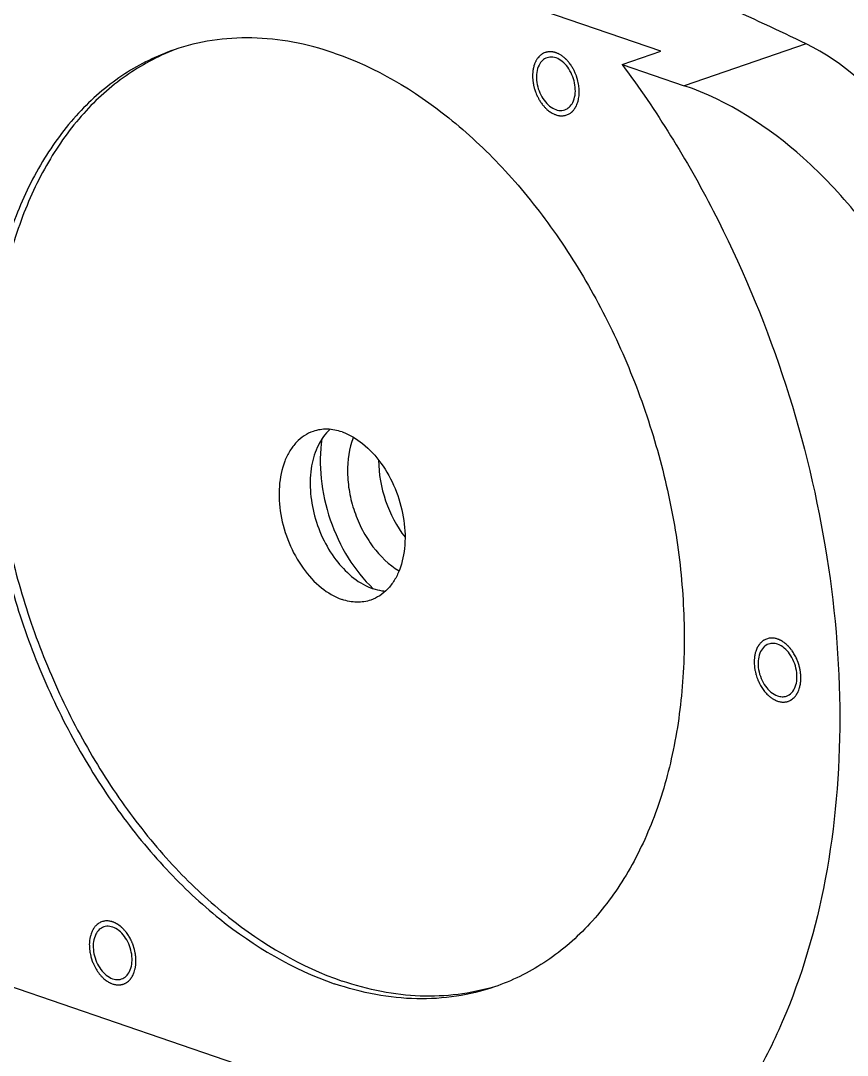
# Model space of a CAD drawing. Header units: millimetres. Extents: x 0 to 594, y 0 to 420.
# Drawn here: x 201.64 to 239.22, y 342.87 to 389.88 of the extents above; entities that cross this region are included whole.
import ezdxf

# ---------------------------------------------------------------- set-up
doc = ezdxf.new("R2010")
doc.units = ezdxf.units.MM
doc.header["$LTSCALE"] = 32.67
doc.layers.add('_AXIS', color=7, linetype='CONTINUOUS')
doc.layers.add('_ROUND', color=7, linetype='CONTINUOUS')

msp = doc.modelspace()

# ---------------------------------------------------------------- linework, layer by layer
at = {"layer": '_AXIS', "color": 7, "linetype": 'CONTINUOUS'}
for p, q in [((230.7424, 388.5018), (201.0439, 398.6593)), ((228.9746, 387.8972), (230.7424, 388.5018)), ((230.115, 336.0936), (201.0439, 346.0365))]:
    msp.add_line(p, q, dxfattribs=at)
at = {"layer": '_AXIS', "color": 9, "linetype": 'CONTINUOUS'}
msp.add_line((237.3494, 388.8267), (231.8031, 386.9298), dxfattribs=at)
at = {"layer": '_AXIS', "color": 2, "linetype": 'CONTINUOUS'}
for p, q in [((224.9868, 387.8829), (224.9809, 387.865)), ((225.0627, 388.0574), (225.0509, 388.035)), ((226.8762, 385.9747), (226.8821, 385.9859)), ((226.8821, 385.9859), (226.888, 385.9971)), ((226.888, 385.9971), (226.8993, 386.02)), ((225.877, 385.6435), (225.8867, 385.6391)), ((235.1567, 361.4493), (235.1502, 361.4381)), ((235.165, 361.4633), (235.1567, 361.4493)), ((236.9264, 359.2898), (236.9347, 359.3037)), ((236.9347, 359.3037), (236.9412, 359.315)), ((237.0319, 359.5204), (237.036, 359.5329)), ((235.8688, 359.0472), (235.8796, 359.0412)), ((206.7088, 347.98), (206.6913, 348.021))]:
    msp.add_line(p, q, dxfattribs=at)
at = {"layer": '_AXIS', "color": 7, "linetype": 'CONTINUOUS'}
for points, knots in [([(237.3494, 388.8267), (234.8355, 390.0482), (229.5099, 392.3958), (221.0215, 395.5405), (211.7751, 398.4262), (205.3282, 400.1163), (201.994, 400.919)], [0, 0, 0, 0, 0.223999, 0.4660506, 0.7251438, 1, 1, 1, 1]), ([(215.8932, 388.4122), (215.278, 388.6226), (214.0423, 388.9521), (212.1678, 389.1502), (210.3426, 389.0359), (209.1726, 388.7502), (208.6113, 388.5582)], [0, 0, 0, 0, 0.2631956, 0.5155001, 0.7598351, 1, 1, 1, 1]), ([(247.9902, 363.9985), (247.9902, 365.2806), (247.8562, 367.8861), (247.2989, 371.7728), (246.3918, 375.5848), (245.1534, 379.1725), (243.8418, 381.9191), (242.6351, 383.8827), (240.8894, 386.2882), (239.0371, 388.0066), (237.3494, 388.8267)], [0, 0, 0, 0, 0.136807, 0.2778691, 0.4184242, 0.5542757, 0.6821218, 0.7423291, 0.7997801, 1, 1, 1, 1]), ([(208.6113, 388.5582), (207.823, 388.2885), (206.2838, 387.5323), (204.2775, 385.8346), (202.6091, 383.6258), (201.3191, 380.975), (200.4352, 377.9563), (199.9768, 374.6511), (199.9541, 371.1478), (200.3665, 367.5406), (201.2025, 363.9269), (202.4391, 360.4046), (204.0431, 357.0691), (205.9703, 354.0116), (208.1723, 351.3128), (211.2789, 348.3966), (214.0073, 346.771), (215.8932, 346.126)], [0, 0, 0, 0, 0.0481258, 0.0978623, 0.1505081, 0.2068723, 0.267247, 0.3314704, 0.3990183, 0.4690979, 0.5407332, 0.6128429, 0.6843149, 0.7540789, 0.8211806, 0.8848619, 1, 1, 1, 1]), ([(208.6142, 388.5517), (207.8417, 388.2546), (206.3386, 387.4468), (204.3942, 385.6933), (202.7869, 383.4466), (201.5547, 380.7745), (200.7233, 377.7497), (200.3111, 374.4521), (200.3269, 370.9685), (200.7694, 367.3907), (201.6263, 363.8137), (202.8746, 360.3327), (204.4814, 357.0402), (206.4033, 354.0246), (208.5928, 351.3641), (211.6769, 348.4885), (214.3795, 346.8856), (216.2467, 346.247)], [0, 0, 0, 0, 0.0481569, 0.0981108, 0.151075, 0.2077768, 0.2684459, 0.332881, 0.400539, 0.4706242, 0.5421698, 0.6141126, 0.6853639, 0.7548794, 0.8217312, 0.8851845, 1, 1, 1, 1]), ([(215.8932, 388.4122), (217.779, 387.7672), (220.5074, 386.1417), (223.614, 383.2254), (225.816, 380.5266), (227.7432, 377.4691), (229.3472, 374.1337), (230.5838, 370.6114), (231.4198, 366.9976), (231.8322, 363.3904), (231.8095, 359.8872), (231.3512, 356.5819), (230.4672, 353.5633), (229.1773, 350.9125), (227.5089, 348.7036), (225.5025, 347.006), (223.9633, 346.2497), (223.175, 345.9801)], [0, 0, 0, 0, 0.1151381, 0.1788194, 0.2459211, 0.3156851, 0.3871571, 0.4592668, 0.5309021, 0.6009817, 0.6685296, 0.732753, 0.7931277, 0.8494919, 0.9021377, 0.9518742, 1, 1, 1, 1]), ([(225.204, 387.8652), (225.0983, 387.6581), (225.0563, 387.2716), (225.1568, 386.7848), (225.3139, 386.4232), (225.535, 386.1191), (225.8009, 385.9002), (226.0912, 385.7892), (226.2888, 385.8042), (226.3739, 385.8333)], [0, 0, 0, 0, 0.2507735, 0.3930337, 0.5361899, 0.6722828, 0.7951859, 0.9029252, 1, 1, 1, 1]), ([(225.5649, 388.1988), (225.4893, 388.173), (225.3423, 388.0822), (225.2435, 387.9428), (225.204, 387.8652)], [0, 0, 0, 0, 0.4784537, 1, 1, 1, 1]), ([(226.7349, 386.167), (226.8405, 386.374), (226.8826, 386.7605), (226.7821, 387.2473), (226.6249, 387.6089), (226.4039, 387.913), (226.1379, 388.1319), (225.8477, 388.2429), (225.6501, 388.2279), (225.5649, 388.1988)], [0, 0, 0, 0, 0.2507735, 0.3930337, 0.5361899, 0.6722828, 0.7951859, 0.9029252, 1, 1, 1, 1]), ([(228.9746, 387.8972), (230.5398, 385.8019), (233.3467, 381.2662), (236.4543, 373.8712), (238.4039, 366.0998), (239.0919, 358.352), (238.4807, 351.0246), (236.8615, 345.4394), (234.9172, 341.5781), (233.2096, 339.0811), (231.2413, 336.952), (229.7495, 335.7817), (228.9746, 335.2744)], [0, 0, 0, 0, 0.1358803, 0.2756598, 0.4152278, 0.5505003, 0.6779599, 0.7952393, 0.8499066, 0.9020142, 0.9518815, 1, 1, 1, 1]), ([(226.3739, 385.8333), (226.4495, 385.8592), (226.5966, 385.9499), (226.6953, 386.0894), (226.7349, 386.167)], [0, 0, 0, 0, 0.4784537, 1, 1, 1, 1]), ([(214.9357, 371.222), (214.7938, 371.1734), (214.5168, 371.0372), (214.1557, 370.7316), (213.8554, 370.334), (213.5359, 369.677), (213.3402, 368.6889), (213.4187, 367.4182), (213.7894, 366.146), (214.4158, 365.002), (215.2342, 364.1016), (215.9072, 363.7004), (216.2467, 363.5843)], [0, 0, 0, 0, 0.0481915, 0.0979968, 0.1507145, 0.2071556, 0.3315821, 0.4691413, 0.6128567, 0.7540467, 0.8847006, 1, 1, 1, 1]), ([(215.6939, 371.3124), (215.4767, 371.1139), (215.1049, 370.5879), (214.8148, 369.6218), (214.7675, 368.5163), (214.9637, 367.3611), (215.3884, 366.2473), (216.1624, 365.0124), (217.027, 364.2848), (217.6609, 364.068)], [0, 0, 0, 0, 0.1032944, 0.2201111, 0.3498729, 0.4882338, 0.6288335, 0.7648347, 1, 1, 1, 1]), ([(216.2467, 371.1958), (216.0304, 371.2698), (215.5879, 371.3576), (215.1388, 371.2915), (214.9357, 371.222)], [0, 0, 0, 0, 0.515724, 1, 1, 1, 1]), ([(216.2467, 371.1958), (216.5862, 371.0797), (217.2593, 370.6784), (218.0776, 369.778), (218.704, 368.634), (219.0748, 367.3619), (219.1533, 366.0912), (218.9575, 365.1031), (218.638, 364.4461), (218.3377, 364.0485), (217.9767, 363.7428), (217.6996, 363.6067), (217.5577, 363.5581)], [0, 0, 0, 0, 0.1152994, 0.2459533, 0.3871433, 0.5308587, 0.6684179, 0.7928444, 0.8492855, 0.9020032, 0.9518085, 1, 1, 1, 1]), ([(216.7631, 370.9517), (216.5635, 370.4517), (216.4446, 369.5958), (216.5603, 368.4584), (216.7906, 367.5737), (217.1509, 366.7336), (217.7566, 365.7643), (218.375, 365.1611), (218.8393, 364.8888)], [0, 0, 0, 0, 0.235695, 0.3659745, 0.5000589, 0.6341336, 0.7643865, 1, 1, 1, 1]), ([(215.3341, 370.8838), (215.2413, 370.2898), (215.2295, 369.0331), (215.6456, 367.1852), (216.4481, 365.4693), (217.2269, 364.483), (217.6639, 364.07)], [0, 0, 0, 0, 0.2423057, 0.4999886, 0.7576755, 1, 1, 1, 1]), ([(217.9084, 369.9122), (217.9091, 369.2868), (218.1366, 368.0323), (218.7264, 366.902), (219.1096, 366.4078)], [0, 0, 0, 0, 0.5000638, 1, 1, 1, 1]), ([(218.212, 363.9506), (218.1663, 363.9544), (217.9794, 363.976), (217.7955, 364.022), (217.6609, 364.068)], [0, 0, 0, 0, 0.2439564, 1, 1, 1, 1]), ([(217.5577, 363.5581), (217.3547, 363.4886), (216.9056, 363.4225), (216.463, 363.5103), (216.2467, 363.5843)], [0, 0, 0, 0, 0.484276, 1, 1, 1, 1]), ([(235.6414, 361.5594), (235.553, 361.5292), (235.3813, 361.4133), (235.2189, 361.1319), (235.1487, 360.778), (235.1726, 360.3856), (235.2878, 359.9922), (235.5299, 359.5471), (235.8247, 359.2775), (236.0457, 359.2019)], [0, 0, 0, 0, 0.0976645, 0.2067395, 0.3316626, 0.4697808, 0.6140844, 0.7558608, 1, 1, 1, 1]), ([(236.0457, 361.5512), (235.979, 361.574), (235.8426, 361.601), (235.7041, 361.5808), (235.6414, 361.5594)], [0, 0, 0, 0, 0.5155637, 1, 1, 1, 1]), ([(236.45, 359.1937), (236.5384, 359.2239), (236.7101, 359.3397), (236.8725, 359.6212), (236.9427, 359.9751), (236.9188, 360.3675), (236.8036, 360.7609), (236.5615, 361.206), (236.2667, 361.4756), (236.0457, 361.5512)], [0, 0, 0, 0, 0.0976645, 0.2067395, 0.3316626, 0.4697808, 0.6140844, 0.7558608, 1, 1, 1, 1]), ([(236.0457, 359.2019), (236.1124, 359.1791), (236.2488, 359.1521), (236.3873, 359.1723), (236.45, 359.1937)], [0, 0, 0, 0, 0.5155637, 1, 1, 1, 1]), ([(205.0514, 348.3713), (204.9458, 348.1643), (204.9038, 347.7777), (205.0042, 347.291), (205.1614, 346.9293), (205.3824, 346.6253), (205.6484, 346.4063), (205.9387, 346.2953), (206.1363, 346.3103), (206.2214, 346.3394)], [0, 0, 0, 0, 0.2507735, 0.3930337, 0.5361899, 0.6722828, 0.7951859, 0.9029252, 1, 1, 1, 1]), ([(205.4124, 348.7049), (205.3368, 348.6791), (205.1898, 348.5883), (205.091, 348.4489), (205.0514, 348.3713)], [0, 0, 0, 0, 0.4784537, 1, 1, 1, 1]), ([(206.5824, 346.6731), (206.688, 346.8801), (206.73, 347.2666), (206.6295, 347.7534), (206.4724, 348.115), (206.2513, 348.4191), (205.9854, 348.638), (205.6951, 348.749), (205.4975, 348.734), (205.4124, 348.7049)], [0, 0, 0, 0, 0.2507735, 0.3930337, 0.5361899, 0.6722828, 0.7951859, 0.9029252, 1, 1, 1, 1]), ([(206.2214, 346.3394), (206.297, 346.3653), (206.444, 346.456), (206.5428, 346.5955), (206.5824, 346.6731)], [0, 0, 0, 0, 0.4784537, 1, 1, 1, 1]), ([(223.175, 345.9801), (222.6137, 345.788), (221.4437, 345.5023), (219.6185, 345.388), (217.744, 345.5861), (216.5083, 345.9156), (215.8932, 346.126)], [0, 0, 0, 0, 0.2401649, 0.4844999, 0.7368044, 1, 1, 1, 1]), ([(223.1731, 345.9868), (222.6337, 345.8246), (221.5146, 345.59), (219.7793, 345.5203), (218.0019, 345.7305), (216.8303, 346.0474), (216.2467, 346.247)], [0, 0, 0, 0, 0.2400549, 0.4846451, 0.7371185, 1, 1, 1, 1])]:
    msp.add_open_spline(points, degree=3, knots=knots, dxfattribs=at)
at = {"layer": '_AXIS', "color": 2, "linetype": 'CONTINUOUS'}
for points, knots in [([(225.3237, 388.3552), (225.3063, 388.3429), (225.2823, 388.3259), (225.2439, 388.2927), (225.228, 388.2775), (225.2194, 388.2693)], [0, 0, 0, 0, 0.5, 0.75, 1, 1, 1, 1]), ([(225.6067, 388.4647), (225.5859, 388.4614), (225.5573, 388.4567), (225.5102, 388.444), (225.4904, 388.4374), (225.4797, 388.4338)], [0, 0, 0, 0, 0.5, 0.75, 1, 1, 1, 1]), ([(225.9232, 388.4401), (225.9213, 388.4406), (225.9178, 388.4416), (225.9105, 388.4436), (225.9085, 388.4441), (225.8965, 388.4473), (225.8901, 388.4488), (225.8867, 388.4496)], [0, 0, 0, 0, 0.25, 0.375, 0.5, 0.75, 1, 1, 1, 1]), ([(226.1148, 388.3626), (226.1112, 388.3645), (226.1058, 388.3673), (226.098, 388.3712), (226.0852, 388.3776), (226.08, 388.3801), (226.0681, 388.3857), (226.0619, 388.3886)], [0, 0, 0, 0, 0.25, 0.375, 0.5, 0.75, 1, 1, 1, 1]), ([(224.9986, 387.9158), (224.9979, 387.9138), (224.9968, 387.911), (224.9952, 387.9065), (224.9915, 387.8965), (224.9912, 387.8956), (224.9884, 387.8873), (224.9868, 387.8829)], [0, 0, 0, 0, 0.25, 0.375, 0.5, 0.75, 1, 1, 1, 1]), ([(226.4592, 388.0988), (226.4443, 388.1138), (226.4221, 388.1362), (226.3912, 388.165), (226.3555, 388.1974), (226.32, 388.2268), (226.2844, 388.2541), (226.2662, 388.2678)], [0, 0, 0, 0, 0.25, 0.375, 0.5, 0.75, 1, 1, 1, 1]), ([(226.7669, 387.6727), (226.7519, 387.6996), (226.7289, 387.7407), (226.6942, 387.7972), (226.6712, 387.8335), (226.642, 387.8758), (226.6074, 387.9244), (226.5784, 387.9614), (226.5587, 387.9865)], [0, 0, 0, 0, 0.25, 0.375, 0.5, 0.625, 0.75, 1, 1, 1, 1]), ([(224.9291, 387.6468), (224.9288, 387.6446), (224.928, 387.6397), (224.9257, 387.6236), (224.9253, 387.6211), (224.9241, 387.6127), (224.923, 387.6044), (224.9223, 387.5987)], [0, 0, 0, 0, 0.25, 0.5, 0.625, 0.75, 1, 1, 1, 1]), ([(224.909, 387.348), (224.9095, 387.3306), (224.9105, 387.2949), (224.9125, 387.2548), (224.916, 387.2123), (224.9192, 387.1768), (224.9226, 387.1482), (224.9249, 387.1286)], [0, 0, 0, 0, 0.25, 0.5, 0.625, 0.75, 1, 1, 1, 1]), ([(224.9249, 387.1286), (224.9269, 387.1133), (224.9313, 387.0819), (224.9366, 387.0476), (224.9434, 387.0097), (224.9493, 386.9788), (224.9544, 386.9547), (224.9579, 386.9382)], [0, 0, 0, 0, 0.25, 0.5, 0.625, 0.75, 1, 1, 1, 1]), ([(226.952, 387.2108), (226.9492, 387.2208), (226.945, 387.2358), (226.9389, 387.2563), (226.9325, 387.2775), (226.9285, 387.29), (226.9206, 387.3146), (226.9144, 387.333), (226.9102, 387.3451)], [0, 0, 0, 0, 0.25, 0.375, 0.5, 0.625, 0.75, 1, 1, 1, 1]), ([(226.8993, 386.02), (226.9136, 386.0524), (226.942, 386.1177), (226.9738, 386.2146), (226.9908, 386.287), (227.0071, 386.3664), (227.0155, 386.43), (227.021, 386.4724)], [0, 0, 0, 0, 0.25, 0.5, 0.625, 0.75, 1, 1, 1, 1]), ([(225.172, 386.3594), (225.1806, 386.3437), (225.1986, 386.3113), (225.2192, 386.2759), (225.2418, 386.2394), (225.2609, 386.2093), (225.2768, 386.1856), (225.2877, 386.1695)], [0, 0, 0, 0, 0.25, 0.5, 0.625, 0.75, 1, 1, 1, 1]), ([(226.66, 385.71), (226.6642, 385.7134), (226.671, 385.719), (226.6821, 385.7283), (226.689, 385.7343), (226.7045, 385.7484), (226.7143, 385.7579), (226.7194, 385.7629)], [0, 0, 0, 0, 0.25, 0.375, 0.5, 0.75, 1, 1, 1, 1]), ([(236.5696, 361.4229), (236.5664, 361.4265), (236.5609, 361.4324), (236.5512, 361.4428), (236.5462, 361.4481), (236.5315, 361.4634), (236.5223, 361.4728), (236.5173, 361.4778)], [0, 0, 0, 0, 0.25, 0.375, 0.5, 0.75, 1, 1, 1, 1]), ([(236.6327, 361.3498), (236.628, 361.3555), (236.6181, 361.3674), (236.6087, 361.3787), (236.5946, 361.3949), (236.585, 361.4058), (236.576, 361.4158), (236.5696, 361.4229)], [0, 0, 0, 0, 0.25, 0.5, 0.625, 0.75, 1, 1, 1, 1]), ([(234.9853, 360.7097), (234.9867, 360.6699), (234.989, 360.6103), (234.9966, 360.5292), (235.0042, 360.4623), (235.0139, 360.4037), (235.0296, 360.3178), (235.0451, 360.2532), (235.0554, 360.2103)], [0, 0, 0, 0, 0.25, 0.375, 0.5, 0.625, 0.75, 1, 1, 1, 1]), ([(236.9347, 360.8412), (236.9337, 360.8436), (236.9323, 360.847), (236.93, 360.8524), (236.9249, 360.8643), (236.9245, 360.8653), (236.9201, 360.8754), (236.9177, 360.8807)], [0, 0, 0, 0, 0.25, 0.375, 0.5, 0.75, 1, 1, 1, 1]), ([(237.0474, 360.4975), (237.0468, 360.5), (237.0459, 360.5037), (237.0445, 360.5092), (237.042, 360.5192), (237.0417, 360.5206), (237.0392, 360.5302), (237.0373, 360.5378), (237.036, 360.5428)], [0, 0, 0, 0, 0.25, 0.375, 0.5, 0.625, 0.75, 1, 1, 1, 1]), ([(237.036, 359.5329), (237.0501, 359.584), (237.0711, 359.6608), (237.0894, 359.7705), (237.1011, 359.8599), (237.1048, 359.9448), (237.1066, 360.0667), (237.0997, 360.1609), (237.095, 360.2236)], [0, 0, 0, 0, 0.25, 0.375, 0.5, 0.625, 0.75, 1, 1, 1, 1]), ([(235.1567, 359.9119), (235.1577, 359.9095), (235.1591, 359.9061), (235.1614, 359.9007), (235.1665, 359.8887), (235.1669, 359.8878), (235.1713, 359.8777), (235.1737, 359.8724)], [0, 0, 0, 0, 0.25, 0.375, 0.5, 0.75, 1, 1, 1, 1]), ([(235.1737, 359.8724), (235.2392, 359.737), (235.3451, 359.5365), (235.5048, 359.3485), (235.6, 359.2495), (235.6509, 359.2048), (235.676, 359.1819)], [0, 0, 0, 0, 0.5, 0.75, 0.875, 1, 1, 1, 1]), ([(205.9623, 348.8687), (205.9586, 348.8706), (205.9533, 348.8734), (205.9455, 348.8773), (205.9326, 348.8837), (205.9275, 348.8862), (205.9156, 348.8918), (205.9093, 348.8947)], [0, 0, 0, 0, 0.25, 0.375, 0.5, 0.75, 1, 1, 1, 1]), ([(206.3868, 348.5161), (206.3581, 348.5485), (206.2999, 348.6135), (206.1697, 348.7378), (206.0717, 348.8033), (206.0011, 348.8473)], [0, 0, 0, 0, 0.25, 0.5, 1, 1, 1, 1]), ([(204.8343, 348.389), (204.824, 348.3518), (204.8079, 348.2964), (204.7888, 348.2207), (204.7711, 348.0998), (204.7525, 347.9784), (204.7587, 347.8472), (204.7602, 347.7822), (204.7634, 347.7167), (204.7729, 347.65), (204.7792, 347.584), (204.7963, 347.494), (204.8109, 347.4261), (204.8202, 347.381)], [0, 0, 0, 0, 0.125, 0.1875, 0.25, 0.5, 0.5625, 0.625, 0.6875, 0.75, 0.8125, 0.875, 1, 1, 1, 1]), ([(205.0044, 348.7061), (204.995, 348.6941), (204.976, 348.6692), (204.9554, 348.6398), (204.9357, 348.6079), (204.9194, 348.5806), (204.9069, 348.5572), (204.8983, 348.5411)], [0, 0, 0, 0, 0.25, 0.5, 0.625, 0.75, 1, 1, 1, 1]), ([(206.7782, 347.7891), (206.7734, 347.804), (206.7662, 347.8263), (206.7559, 347.8565), (206.7459, 347.8848), (206.7386, 347.9045), (206.7257, 347.9384), (206.7155, 347.9634), (206.7088, 347.98)], [0, 0, 0, 0, 0.25, 0.375, 0.5, 0.625, 0.75, 1, 1, 1, 1]), ([(206.7995, 347.7169), (206.7981, 347.7219), (206.796, 347.7292), (206.793, 347.7399), (206.7879, 347.7574), (206.7857, 347.7645), (206.7808, 347.7806), (206.7782, 347.7891)], [0, 0, 0, 0, 0.25, 0.375, 0.5, 0.75, 1, 1, 1, 1]), ([(206.7995, 346.6553), (206.81, 346.6937), (206.8264, 346.7506), (206.8462, 346.8288), (206.8546, 346.8938), (206.8662, 346.9562), (206.8711, 347.0224), (206.8735, 347.0897), (206.8795, 347.1558), (206.8737, 347.2258), (206.8715, 347.2947), (206.8669, 347.3642), (206.8554, 347.4347), (206.8474, 347.5049), (206.8272, 347.5991), (206.8103, 347.6698), (206.7995, 347.7169)], [0, 0, 0, 0, 0.125, 0.1875, 0.25, 0.3125, 0.375, 0.4375, 0.5, 0.5625, 0.625, 0.6875, 0.75, 0.8125, 0.875, 1, 1, 1, 1]), ([(204.8202, 347.381), (204.8241, 347.3658), (204.8323, 347.3346), (204.8418, 347.3005), (204.8532, 347.2631), (204.8627, 347.2328), (204.8706, 347.2092), (204.8761, 347.1931)], [0, 0, 0, 0, 0.25, 0.5, 0.625, 0.75, 1, 1, 1, 1]), ([(205.7341, 346.1452), (205.7702, 346.1324), (205.8243, 346.1123), (205.8964, 346.0891), (205.9499, 346.0824), (206.0039, 346.0705), (206.0565, 346.069), (206.1084, 346.0713), (206.1616, 346.0682), (206.2105, 346.0829), (206.2608, 346.0922), (206.31, 346.1053), (206.3557, 346.1286), (206.4031, 346.1465), (206.4616, 346.1853), (206.5046, 346.2172), (206.5335, 346.2379)], [0, 0, 0, 0, 0.125, 0.1875, 0.25, 0.3125, 0.375, 0.4375, 0.5, 0.5625, 0.625, 0.6875, 0.75, 0.8125, 0.875, 1, 1, 1, 1]), ([(206.6541, 346.3704), (206.6563, 346.3735), (206.6596, 346.378), (206.6644, 346.3848), (206.6721, 346.3959), (206.6752, 346.4004), (206.6821, 346.411), (206.6857, 346.4165)], [0, 0, 0, 0, 0.25, 0.375, 0.5, 0.75, 1, 1, 1, 1])]:
    msp.add_open_spline(points, degree=3, knots=knots, dxfattribs=at)
for points in [[(225.4797, 388.4338), (225.4536, 388.4241), (225.4033, 388.4044), (225.3505, 388.3724), (225.3237, 388.3552)], [(225.824, 388.462), (225.7875, 388.4669), (225.7144, 388.475), (225.6438, 388.4689), (225.6067, 388.4647)], [(225.854, 388.4567), (225.8521, 388.4571), (225.85, 388.4575), (225.8376, 388.4598), (225.8351, 388.4602), (225.828, 388.4614), (225.824, 388.462)], [(225.8867, 388.4496), (225.8793, 388.4514), (225.8677, 388.4539), (225.854, 388.4567)], [(226.0157, 388.4084), (226.0009, 388.4142), (225.9713, 388.4255), (225.9417, 388.4346), (225.9232, 388.4401)], [(226.0619, 388.3886), (226.0471, 388.3953), (226.0342, 388.4009), (226.0157, 388.4084)], [(226.1764, 388.3277), (226.1618, 388.3365), (226.1358, 388.3514), (226.1148, 388.3626)], [(226.2662, 388.2678), (226.252, 388.278), (226.2234, 388.2983), (226.1945, 388.3165), (226.1764, 388.3277)], [(224.9809, 387.865), (224.9756, 387.8485), (224.9711, 387.8339), (224.9651, 387.8127)], [(225.0509, 388.035), (225.0418, 388.0167), (225.0246, 387.9818), (225.0066, 387.9366), (224.9986, 387.9158)], [(225.0875, 388.1008), (225.0793, 388.0872), (225.0723, 388.0751), (225.0627, 388.0574)], [(225.1569, 388.2), (225.1451, 388.185), (225.1229, 388.1564), (225.0985, 388.1184), (225.0875, 388.1008)], [(225.2194, 388.2693), (225.1986, 388.2484), (225.181, 388.2292), (225.1569, 388.2)], [(226.5587, 387.9865), (226.5432, 388.0053), (226.5137, 388.0408), (226.4763, 388.0808), (226.4592, 388.0988)], [(224.911, 387.4702), (224.9102, 387.4509), (224.9087, 387.4121), (224.9088, 387.3727), (224.909, 387.348)], [(224.9223, 387.5987), (224.9201, 387.5801), (224.9152, 387.5379), (224.9124, 387.4947), (224.911, 387.4702)], [(224.9511, 387.7588), (224.9471, 387.7412), (224.9392, 387.706), (224.9329, 387.6696), (224.9291, 387.6468)], [(224.9651, 387.8127), (224.9603, 387.7956), (224.9564, 387.7806), (224.9511, 387.7588)], [(226.7966, 387.6154), (226.7873, 387.6339), (226.779, 387.65), (226.7669, 387.6727)], [(226.864, 387.4675), (226.8539, 387.4915), (226.8346, 387.5372), (226.8086, 387.591), (226.7966, 387.6154)], [(226.9102, 387.3451), (226.9033, 387.3649), (226.8893, 387.4044), (226.8738, 387.4432), (226.864, 387.4675)], [(224.9579, 386.9382), (224.9613, 386.923), (224.9705, 386.8824), (224.9812, 386.842), (224.9868, 386.8213)], [(227.0097, 386.9353), (226.9957, 387.0266), (226.977, 387.1164), (226.952, 387.2108)], [(227.0177, 386.8719), (227.0154, 386.8922), (227.0132, 386.9099), (227.0097, 386.9353)], [(224.9868, 386.8213), (224.994, 386.7962), (225.01, 386.7409), (225.0288, 386.6865), (225.0395, 386.6561)], [(225.0395, 386.6561), (225.0503, 386.6266), (225.0601, 386.601), (225.0749, 386.5647)], [(225.0749, 386.5647), (225.085, 386.5406), (225.1043, 386.4949), (225.1302, 386.4411), (225.1422, 386.4167)], [(227.0261, 386.7775), (227.024, 386.8076), (227.0218, 386.8341), (227.0177, 386.8719)], [(227.021, 386.4724), (227.0233, 386.4961), (227.0274, 386.5411), (227.0292, 386.597), (227.0298, 386.6226)], [(227.0298, 386.6841), (227.0292, 386.7138), (227.0283, 386.74), (227.0261, 386.7775)], [(227.0298, 386.6226), (227.0301, 386.6422), (227.0302, 386.6594), (227.0298, 386.6841)], [(225.1422, 386.4167), (225.1515, 386.3982), (225.1598, 386.3822), (225.172, 386.3594)], [(225.2877, 386.1695), (225.3047, 386.1448), (225.32, 386.1235), (225.3423, 386.0939)], [(225.3423, 386.0939), (225.3573, 386.0743), (225.3859, 386.0374), (225.4224, 385.9956), (225.4391, 385.9768)], [(225.4391, 385.9768), (225.452, 385.9626), (225.4633, 385.9504), (225.4797, 385.9333)], [(226.8513, 385.9313), (226.8595, 385.9449), (226.8665, 385.957), (226.8762, 385.9747)], [(225.4797, 385.9333), (225.4929, 385.9198), (225.5193, 385.8931), (225.5465, 385.8681), (225.5635, 385.8526)], [(225.5635, 385.8526), (225.6119, 385.8113), (225.7133, 385.7284), (225.82, 385.6717), (225.877, 385.6435)], [(225.8867, 385.6391), (225.9051, 385.6311), (225.9495, 385.6124), (225.9939, 385.5985), (226.0157, 385.592)], [(226.0157, 385.592), (226.0453, 385.5839), (226.0789, 385.5762), (226.1148, 385.5701)], [(226.1148, 385.5701), (226.1295, 385.5679), (226.1661, 385.5628), (226.2022, 385.5613), (226.2215, 385.5607)], [(226.2215, 385.5607), (226.2359, 385.5605), (226.2484, 385.5606), (226.2662, 385.5613)], [(226.2662, 385.5613), (226.2875, 385.5625), (226.306, 385.564), (226.3322, 385.5675)], [(226.3322, 385.5675), (226.353, 385.5706), (226.3711, 385.5739), (226.3966, 385.5798)], [(226.3966, 385.5798), (226.4169, 385.5849), (226.4345, 385.5899), (226.4592, 385.5983)], [(226.4592, 385.5983), (226.4854, 385.6077), (226.5079, 385.617), (226.5393, 385.6324)], [(226.5393, 385.6324), (226.5579, 385.6421), (226.6025, 385.6667), (226.6384, 385.6934), (226.66, 385.71)], [(226.7194, 385.7629), (226.7324, 385.776), (226.7633, 385.8079), (226.7914, 385.8441), (226.8066, 385.8643)], [(226.8066, 385.8643), (226.8202, 385.883), (226.8362, 385.9068), (226.8513, 385.9313)], [(235.3696, 361.6938), (235.3415, 361.6714), (235.2805, 361.6203), (235.2284, 361.5545), (235.2009, 361.5177)], [(235.4044, 361.7186), (235.4015, 361.7166), (235.3897, 361.7087), (235.3782, 361.7003), (235.3696, 361.6938)], [(235.4404, 361.741), (235.4373, 361.7392), (235.4252, 361.7321), (235.4133, 361.7244), (235.4044, 361.7186)], [(235.4963, 361.7701), (235.4773, 361.7612), (235.4587, 361.7515), (235.4404, 361.741)], [(235.847, 361.8291), (235.7891, 361.832), (235.6664, 361.8332), (235.5543, 361.7937), (235.4963, 361.7701)], [(235.9128, 361.8204), (235.8907, 361.8241), (235.8688, 361.827), (235.847, 361.8291)], [(235.9791, 361.8061), (235.9569, 361.8117), (235.9348, 361.8164), (235.9128, 361.8204)], [(236.0457, 361.7861), (236.0235, 361.7935), (236.0013, 361.8002), (235.9791, 361.8061)], [(236.1345, 361.7508), (236.1234, 361.7557), (236.0938, 361.7687), (236.0642, 361.7795), (236.0457, 361.7861)], [(236.2118, 361.7119), (236.2008, 361.7179), (236.1752, 361.7317), (236.1494, 361.7439), (236.1345, 361.7508)], [(236.2444, 361.6931), (236.2426, 361.6942), (236.2404, 361.6956), (236.2288, 361.7023), (236.2239, 361.7051), (236.2154, 361.7099), (236.2118, 361.7119)], [(236.2879, 361.666), (236.2843, 361.6684), (236.2699, 361.6777), (236.2553, 361.6866), (236.2444, 361.6931)], [(236.3523, 361.6211), (236.331, 361.6367), (236.3095, 361.6517), (236.2879, 361.666)], [(236.5173, 361.4778), (236.494, 361.5007), (236.4402, 361.5524), (236.384, 361.5968), (236.3523, 361.6211)], [(235.0184, 361.0785), (235.013, 361.0517), (235.0081, 361.0245), (235.0038, 360.997)], [(235.0554, 361.2202), (235.0425, 361.1785), (235.0298, 361.1311), (235.0184, 361.0785)], [(235.1271, 361.3955), (235.1145, 361.3698), (235.0879, 361.314), (235.0665, 361.2531), (235.0554, 361.2202)], [(235.1502, 361.4381), (235.1482, 361.4346), (235.1403, 361.4207), (235.1327, 361.4063), (235.1271, 361.3955)], [(235.2009, 361.5177), (235.1964, 361.5114), (235.182, 361.4906), (235.1726, 361.4755), (235.165, 361.4633)], [(236.7045, 361.2559), (236.6958, 361.268), (236.6724, 361.3001), (236.648, 361.3308), (236.6327, 361.3498)], [(236.9177, 360.8807), (236.8872, 360.9468), (236.8239, 361.0781), (236.7457, 361.196), (236.7045, 361.2559)], [(234.9871, 360.8271), (234.9865, 360.8126), (234.9849, 360.7738), (234.985, 360.7344), (234.9853, 360.7097)], [(234.9964, 360.9413), (234.9949, 360.9273), (234.9908, 360.8896), (234.9885, 360.8512), (234.9871, 360.8271)], [(235.0038, 360.997), (235.0031, 360.9924), (235.0004, 360.974), (234.9981, 360.9553), (234.9964, 360.9413)], [(236.9643, 360.7671), (236.9605, 360.7769), (236.9512, 360.8014), (236.9412, 360.8255), (236.9347, 360.8412)], [(237.0235, 360.5883), (237.0058, 360.6486), (236.9861, 360.7082), (236.9643, 360.7671)], [(237.036, 360.5428), (237.0346, 360.5478), (237.0306, 360.563), (237.0264, 360.578), (237.0235, 360.5883)], [(235.0554, 360.2103), (235.0568, 360.2053), (235.0608, 360.1901), (235.065, 360.175), (235.0679, 360.1647)], [(235.0679, 360.1647), (235.0798, 360.1246), (235.1058, 360.0395), (235.1385, 359.9567), (235.1567, 359.9119)], [(237.0611, 360.4367), (237.06, 360.4417), (237.0557, 360.462), (237.051, 360.4823), (237.0474, 360.4975)], [(237.0783, 360.3452), (237.0732, 360.3757), (237.0674, 360.4062), (237.0611, 360.4367)], [(237.095, 360.2236), (237.0933, 360.2387), (237.0887, 360.2792), (237.0824, 360.3198), (237.0783, 360.3452)], [(235.676, 359.1819), (235.6968, 359.1646), (235.7179, 359.148), (235.7391, 359.132)], [(236.8339, 359.1638), (236.8413, 359.1723), (236.8609, 359.1951), (236.8792, 359.2198), (236.8905, 359.2354)], [(236.8905, 359.2354), (236.895, 359.2417), (236.9094, 359.2625), (236.9188, 359.2775), (236.9264, 359.2898)], [(236.9412, 359.315), (236.9432, 359.3185), (236.9511, 359.3324), (236.9587, 359.3468), (236.9643, 359.3576)], [(236.9643, 359.3576), (236.9661, 359.3612), (236.9735, 359.3758), (236.9805, 359.3908), (236.9857, 359.402)], [(236.9857, 359.402), (237.0025, 359.4401), (237.0179, 359.4795), (237.0319, 359.5204)], [(235.7391, 359.132), (235.7818, 359.101), (235.8251, 359.0727), (235.8688, 359.0472)], [(235.8796, 359.0412), (235.8906, 359.0352), (235.9162, 359.0214), (235.942, 359.0092), (235.9569, 359.0023)], [(235.9569, 359.0023), (235.968, 358.9974), (235.9976, 358.9844), (236.0272, 358.9735), (236.0457, 358.967)], [(236.0457, 358.967), (236.0716, 358.9586), (236.1272, 358.9414), (236.1823, 358.932), (236.2118, 358.9276)], [(236.2118, 358.9276), (236.2355, 358.9252), (236.2814, 358.9208), (236.3574, 358.9212), (236.4249, 358.9297), (236.4737, 358.9409), (236.4973, 358.9467)], [(236.4973, 358.9467), (236.5007, 358.9477), (236.514, 358.9515), (236.5272, 358.9559), (236.5371, 358.9593)], [(236.5371, 358.9593), (236.5763, 358.9738), (236.6143, 358.9914), (236.651, 359.0121)], [(236.651, 359.0121), (236.6541, 359.0138), (236.6662, 359.021), (236.6781, 359.0286), (236.687, 359.0345)], [(236.687, 359.0345), (236.7132, 359.0528), (236.7651, 359.0909), (236.8112, 359.1391), (236.8339, 359.1638)], [(205.3478, 348.9468), (205.2954, 348.9279), (205.1899, 348.8854), (205.0956, 348.8023), (205.0507, 348.7589)], [(205.411, 348.9632), (205.3905, 348.9588), (205.3728, 348.9544), (205.3478, 348.9468)], [(205.7341, 348.9557), (205.6789, 348.9669), (205.5684, 348.9854), (205.4633, 348.972), (205.411, 348.9632)], [(205.8169, 348.9317), (205.8113, 348.9336), (205.7997, 348.9375), (205.7745, 348.9452), (205.7595, 348.9493), (205.7422, 348.9537), (205.7341, 348.9557)], [(205.9093, 348.8947), (205.8946, 348.9014), (205.865, 348.9143), (205.8354, 348.9252), (205.8169, 348.9317)], [(206.0011, 348.8473), (205.9974, 348.8494), (205.981, 348.8587), (205.9718, 348.8636), (205.9623, 348.8687)], [(204.8983, 348.5411), (204.8874, 348.5191), (204.8642, 348.471), (204.8449, 348.4189), (204.8343, 348.389)], [(205.0507, 348.7589), (205.0354, 348.7427), (205.0224, 348.7281), (205.0044, 348.7061)], [(206.4441, 348.4444), (206.4261, 348.4679), (206.4101, 348.488), (206.3868, 348.5161)], [(206.6541, 348.1013), (206.6237, 348.1613), (206.5624, 348.2782), (206.4832, 348.3909), (206.4441, 348.4444)], [(206.6913, 348.021), (206.687, 348.0305), (206.6743, 348.0591), (206.6609, 348.0872), (206.6541, 348.1013)], [(204.8761, 347.1931), (204.8848, 347.1684), (204.906, 347.1092), (204.9304, 347.0515), (204.9425, 347.0234)], [(204.9425, 347.0234), (204.9797, 346.9431), (205.0573, 346.7839), (205.1563, 346.6454), (205.2085, 346.5756)], [(205.2085, 346.5756), (205.2268, 346.5526), (205.243, 346.5328), (205.2666, 346.5053)], [(205.2666, 346.5053), (205.2794, 346.4909), (205.3049, 346.4622), (205.3312, 346.4352), (205.3478, 346.4184)], [(206.6857, 346.4165), (206.7025, 346.4432), (206.7167, 346.4673), (206.7354, 346.5032)], [(206.7354, 346.5032), (206.7464, 346.5252), (206.7696, 346.5734), (206.7888, 346.6254), (206.7995, 346.6553)], [(205.3478, 346.4184), (205.3611, 346.4052), (205.3728, 346.3939), (205.3897, 346.3781)], [(205.3897, 346.3781), (205.4342, 346.3385), (205.5224, 346.2625), (205.6227, 346.2029), (205.6715, 346.1757)], [(205.6715, 346.1757), (205.6788, 346.1718), (205.7009, 346.1605), (205.723, 346.1503), (205.7341, 346.1452)], [(206.5335, 346.2379), (206.5552, 346.2572), (206.5736, 346.2751), (206.5989, 346.3024)], [(206.5989, 346.3024), (206.6089, 346.3136), (206.6174, 346.3236), (206.6294, 346.3382)], [(206.6294, 346.3382), (206.6318, 346.3412), (206.6424, 346.3546), (206.6481, 346.3623), (206.6541, 346.3704)]]:
    msp.add_open_spline(points, degree=3, dxfattribs=at)
at = {"layer": '_ROUND', "color": 7, "linetype": 'CONTINUOUS'}
msp.add_line((228.9746, 387.8972), (231.8031, 386.9298), dxfattribs=at)
msp.add_open_spline([(245.9452, 363.299), (245.9452, 364.5555), (245.7534, 367.1098), (244.9469, 370.8935), (243.6461, 374.574), (241.8995, 378.0124), (240.1042, 380.6021), (238.4988, 382.4338), (236.1419, 384.729), (233.7992, 386.247), (231.8031, 386.9298)], degree=3, knots=[0, 0, 0, 0, 0.1296544, 0.2632866, 0.3981377, 0.5313219, 0.6601109, 0.722158, 0.7822962, 1, 1, 1, 1], dxfattribs=at)

doc.saveas('drawing.dxf')
